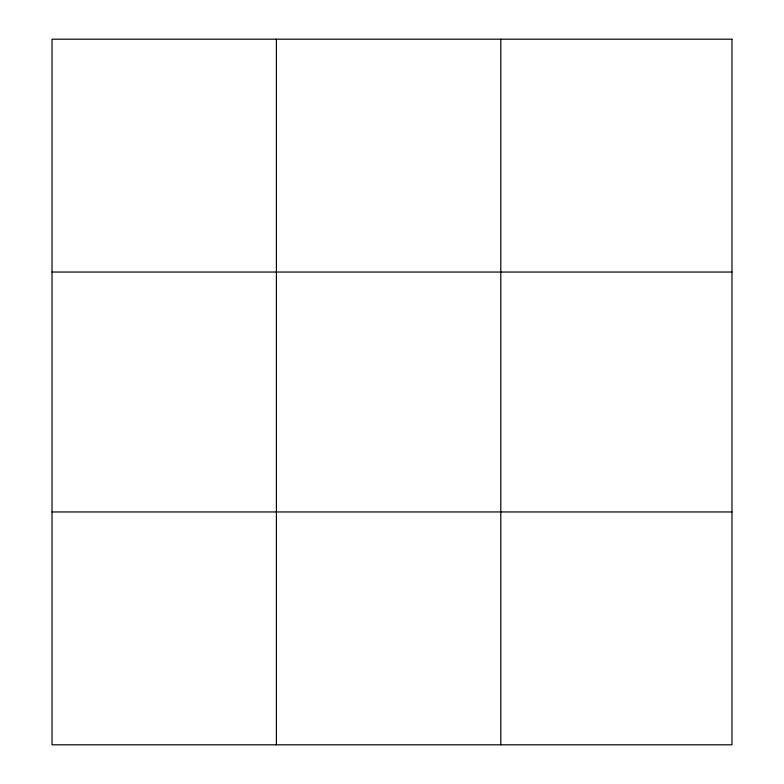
<?xml version="1.0" encoding="UTF-8"?>
<svg xmlns="http://www.w3.org/2000/svg" width="784" height="784" viewBox="0 0 784 784"><rect width="100%" height="100%" fill="white"/><g stroke="black" fill="none" stroke-linecap="round" stroke-linejoin="round"><path stroke-width="1.18" d="M276.409 744.8L276.409 39.2M500.8 744.8L500.8 39.2M52.018 272.048L731.982 272.048M52.018 511.952L731.982 511.952M731.982 39.2L731.982 744.8L52.018 744.8L52.018 39.2L731.982 39.2"/></g></svg>
